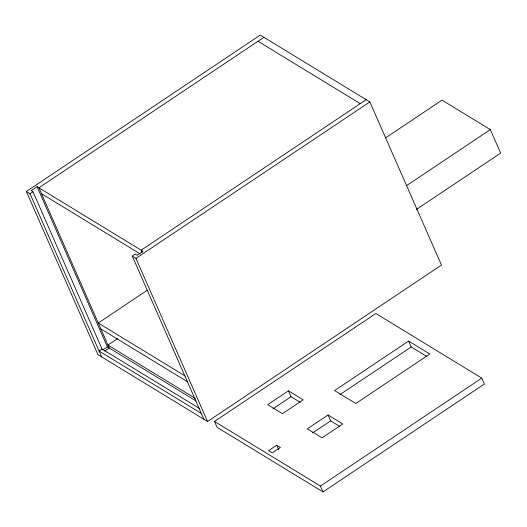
<?xml version="1.0" encoding="UTF-8"?>
<svg xmlns="http://www.w3.org/2000/svg" width="527" height="527" viewBox="0 0 527 527"><rect width="100%" height="100%" fill="white"/><g stroke="black" fill="none" stroke-linecap="round" stroke-linejoin="round"><path stroke-width="0.79" d="M26.35 191.505L260.252 35.072L369.855 101.935L441.468 265.074L207.566 421.508L97.963 354.645L26.35 191.505L30.032 193.752L101.645 356.891M203.883 419.261L132.27 256.122L135.228 254.139L137.073 255.266L142.995 251.307L37.074 186.69L31.152 190.649L32.997 191.775L102.33 349.717M30.032 193.752L32.997 191.775M263.935 37.318L38.919 187.81L109.241 348.011L104.636 351.094M366.173 99.689L141.15 250.18L142.138 252.44M132.27 256.122L135.953 258.368L369.855 101.935M147.415 290.16L98.272 323.025L185.102 375.995M385.573 137.883L442.028 100.13L490.327 129.596L500.65 153.107L416.31 209.515M117.508 338.683L107.949 345.073L195.477 398.471M102.791 349.968L107.396 346.891L196.07 400.981M406.666 185.55L490.327 129.596M214.502 421.435L375.863 313.512L481.783 378.129L484.366 384.012L322.998 491.928L217.084 427.311L214.502 421.435L320.423 486.052L322.998 491.928M288.453 390.823L267.729 404.683L282.465 413.675L303.19 399.809L288.453 390.823L291.036 396.699L300.159 402.266M272.986 408.774L291.036 396.699M408.629 341.074L334.605 390.579L355.791 403.504L429.808 353.999L408.629 341.074L411.205 346.95L426.923 356.542M339.902 394.644L411.205 346.95M276.721 445.196L268.579 450.638L272.261 452.884L280.404 447.443L276.721 445.196L278.658 449.603M328.057 414.98L307.333 428.846L322.069 437.832L342.794 423.971L328.057 414.98L330.64 420.862L339.763 426.429M312.59 432.93L330.64 420.862M320.423 486.052L481.783 378.129M258.013 41.277L360.251 103.648M41.495 193.692L140.228 253.922M100.855 328.907L187.684 381.877M199.358 408.412L102.027 349.032L99.069 351.015L201.301 413.379M135.953 258.368L207.566 421.508M37.074 186.69L107.396 346.891"/></g></svg>
